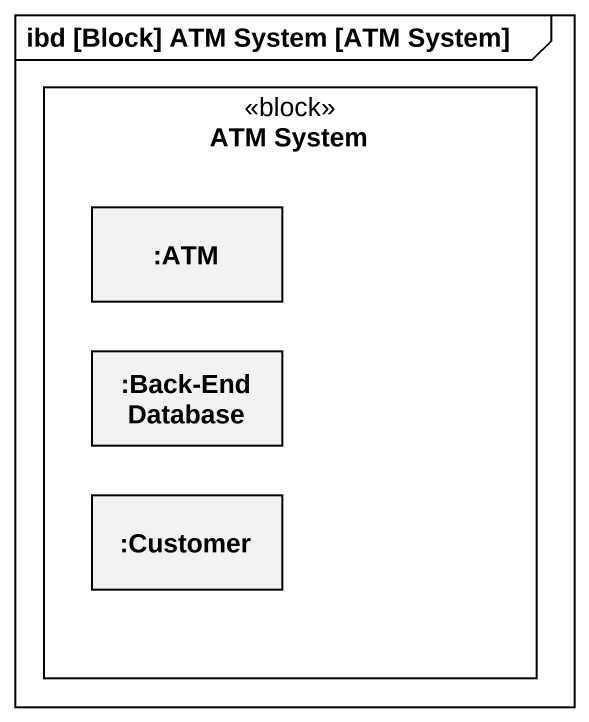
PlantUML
@startuml
mainframe ibd [Block] ATM System [ATM System]
rectangle "ATM System" as ATM_System <<block>> {
  rectangle ":ATM" as ATM
  rectangle ":Back-End Database" as Back_End_Database
  rectangle ":Customer" as Customer
}
@enduml
